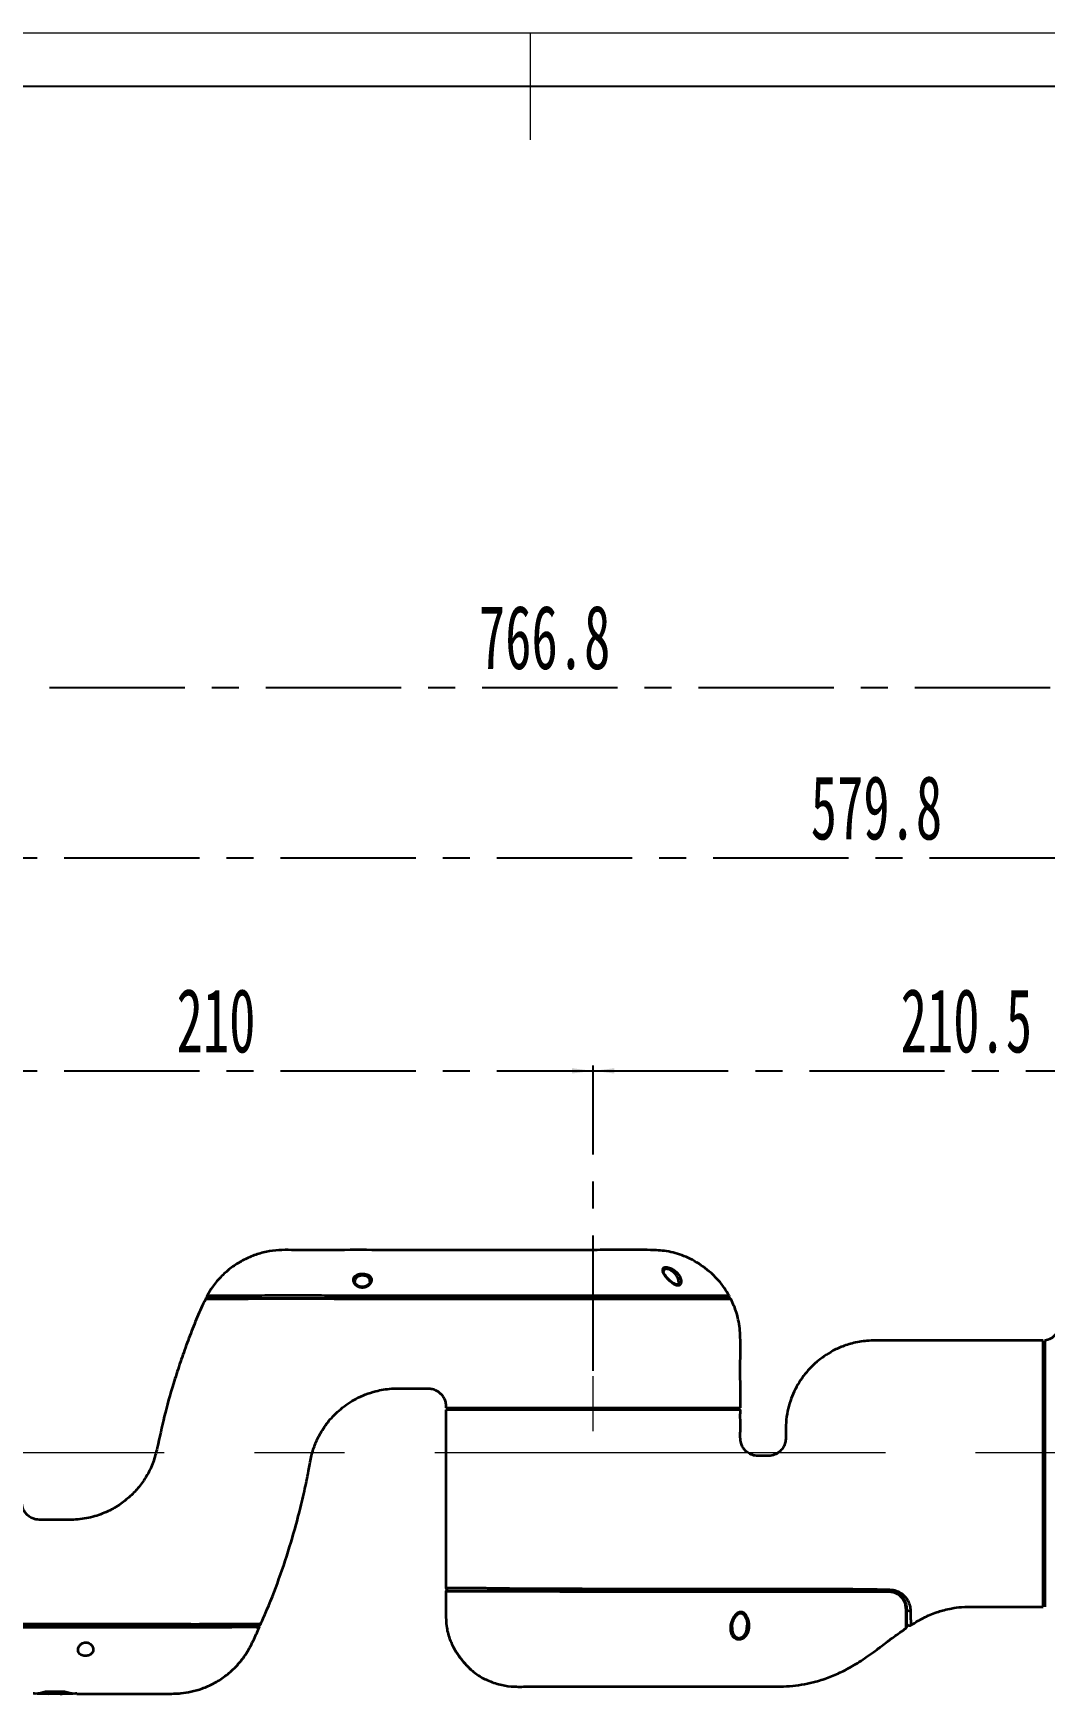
# Model space of a CAD drawing. Header units: millimetres. Extents: x 0 to 420, y -1 to 297.
# Drawn here: x 163.3 to 258.3, y 141.1 to 297 of the extents above; entities that cross this region are included whole.
import ezdxf

# ---------------------------------------------------------------- set-up
doc = ezdxf.new("R2010")
doc.units = ezdxf.units.MM
doc.linetypes.add('CENTERX2', pattern=[20.32, 12.7, -2.54, 2.54, -2.54])
doc.layers.add('中心线层', color=7, linetype='CENTERX2')
doc.styles.add('SLDTEXTSTYLE4', font='TXT', dxfattribs={"width": 0.363})
doc.styles.add('SLDTEXTSTYLE5', font='TXT', dxfattribs={"width": 0.605})
doc.dimstyles.new('SLDDIMSTYLE0', dxfattribs={"dimtxt": 6, "dimasz": 2, "dimexe": 0, "dimexo": 0.0625, "dimgap": 1.5, "dimtad": 2, "dimlfac": 3, "dimrnd": 1e-09, "dimzin": 12, "dimdsep": 46, "dimtxsty": 'SLDTEXTSTYLE4', "dimsah": 1, "dimcen": 0.09, "dimadec": 0, "dimazin": 3, "dimtfac": 1, "dimtofl": 0, "dimtmove": 0, "dimatfit": 3, "dimfxl": 0, "dimfrac": 2, "dimtolj": 1, "dimtzin": 12, "dimarcsym": 0})

# ---------------------------------------------------------------- blocks, each defined once
blk = doc.blocks.new('_D_1')
at = {"layer": '中心线层'}
for p, q in [((145.91, 166.57), (145.91, 200.06)), ((215.91, 171.4), (215.91, 200.06)), ((145.91, 199.56), (215.91, 199.56))]:
    blk.add_line(p, q, dxfattribs=at)
for points in [[(145.91, 199.56), (147.91, 199.31), (147.91, 199.81)], [(215.91, 199.56), (213.91, 199.81), (213.91, 199.31)]]:
    blk.add_solid(points, dxfattribs=at)
at = {"layer": '中心线层', "insert": (176.78, 207.29), "char_height": 6, "attachment_point": 1, "style": 'SLDTEXTSTYLE5'}
blk.add_mtext('210', dxfattribs=at)
blk = doc.blocks.new('_D_2')
at = {"layer": '中心线层'}
for p, q in [((215.91, 171.4), (215.91, 200.06)), ((286.07, 171.25), (286.07, 200.06)), ((215.91, 199.56), (286.07, 199.56))]:
    blk.add_line(p, q, dxfattribs=at)
for points in [[(215.91, 199.56), (217.91, 199.31), (217.91, 199.81)], [(286.07, 199.56), (284.07, 199.81), (284.07, 199.31)]]:
    blk.add_solid(points, dxfattribs=at)
at = {"layer": '中心线层', "insert": (244.8, 207.29), "char_height": 6, "attachment_point": 1, "style": 'SLDTEXTSTYLE5'}
blk.add_mtext('210.5', dxfattribs=at)
blk = doc.blocks.new('_D_4')
at = {"layer": '中心线层'}
for p, q in [((83.57, 184.56), (83.57, 236.06)), ((83.57, 235.56), (339.17, 235.56)), ((339.17, 172.4), (339.17, 236.06))]:
    blk.add_line(p, q, dxfattribs=at)
for points in [[(83.57, 235.56), (85.57, 235.31), (85.57, 235.81)], [(339.17, 235.56), (337.17, 235.81), (337.17, 235.31)]]:
    blk.add_solid(points, dxfattribs=at)
at = {"layer": '中心线层', "insert": (205.18, 243.29), "char_height": 6, "attachment_point": 1, "style": 'SLDTEXTSTYLE5'}
blk.add_mtext('766.8', dxfattribs=at)
blk = doc.blocks.new('_D_5')
at = {"layer": '中心线层'}
for p, q in [((145.91, 166.57), (145.91, 220.06)), ((339.17, 172.4), (339.17, 220.06)), ((145.91, 219.56), (339.17, 219.56))]:
    blk.add_line(p, q, dxfattribs=at)
for points in [[(145.91, 219.56), (147.91, 219.31), (147.91, 219.81)], [(339.17, 219.56), (337.17, 219.81), (337.17, 219.31)]]:
    blk.add_solid(points, dxfattribs=at)
at = {"layer": '中心线层', "insert": (236.35, 227.29), "char_height": 6, "attachment_point": 1, "style": 'SLDTEXTSTYLE5'}
blk.add_mtext('579.8', dxfattribs=at)

msp = doc.modelspace()

# ---------------------------------------------------------------- linework, layer by layer
at = {"color": 1, "linetype": 'Continuous', "lineweight": 18}
msp.add_line((420, 297), (0, 297), dxfattribs=at)
at = {"color": 190, "linetype": 'Continuous', "lineweight": 18}
for p, q in [((210, 297), (210, 292)), ((210, 292), (210, 287))]:
    msp.add_line(p, q, dxfattribs=at)
at = {"color": 190, "linetype": 'Continuous', "lineweight": 25}
msp.add_line((415, 292), (25, 292), dxfattribs=at)
at = {"color": 7, "linetype": 'Continuous', "lineweight": 35}
for p, q in [((179.636, 178.4515), (179.6475, 178.4515)), ((258.3384, 174.2375), (258.3384, 149.2375)), ((258.3384, 171.0708), (258.1717, 171.0708)), ((203.405, 167.9042), (203.405, 167.7375)), ((228.405, 167.7375), (228.405, 167.9042)), ((258.1717, 152.4042), (258.3384, 152.4042)), ((184.5306, 147.303), (184.5329, 147.303)), ((228.9785, 147.3035), (228.9758, 147.2489)), ((163.6683, 141.1042), (164.7321, 141.1042)), ((164.2186, 141.1042), (164.2906, 141.0932)), ((164.2906, 141.1042), (164.2906, 141.0932)), ((164.2906, 141.0932), (164.7111, 141.0932)), ((166.252, 141.2444), (164.4687, 141.2447)), ((164.7111, 141.0708), (165.3662, 141.1267)), ((164.7111, 141.1042), (164.7111, 141.0708)), ((165.7732, 141.0708), (164.7111, 141.0708)), ((165.3662, 141.1601), (164.7321, 141.106)), ((165.9996, 141.1106), (165.3662, 141.1601)), ((165.3662, 141.1601), (165.3662, 141.1267)), ((165.3662, 141.1267), (166.019, 141.0755)), ((165.8315, 141.0708), (166.019, 141.0708)), ((165.9996, 141.1042), (167.0618, 141.1042))]:
    msp.add_line(p, q, dxfattribs=at)
at = {"color": 7, "linetype": 'Continuous', "lineweight": 35, "flags": 128}
for points in [[(243.7638, 150.864), (243.7558, 150.8363), (243.7465, 150.8114), (243.736, 150.7896), (243.7244, 150.7713), (243.712, 150.7567), (243.6989, 150.7461), (243.6854, 150.7397), (243.6717, 150.7375)], [(243.6717, 150.7375), (243.6791, 150.7352), (243.686, 150.7283), (243.6919, 150.7173), (243.6964, 150.7031), (243.6991, 150.6866), (243.6999, 150.669), (243.6987, 150.6515), (243.6956, 150.6354)]]:
    msp.add_lwpolyline(points, dxfattribs=at)
at = {"color": 7, "linetype": 'Continuous', "lineweight": 35}
for centre, radius, start, end in [((179.6077, 178.0375), 0.1667, 120.416581, 152.103263), ((179.6077, 178.0375), 0.1667, 94.711543, 120.416579), ((179.7822, 178.3708), 0.1667, 149.11702, 267.833919), ((228.5423, 178.3708), 0.1667, 269.922414, 36.442169), ((228.7183, 178.0375), 0.1667, 35.309681, 90.884018), ((202.3377, 151.0042), 0.2667, 182.029945, 270.001403), ((202.139, 150.6708), 0.0667, 84.446984, 174.545549), ((245.2849, 149.0745), 0.0536, 286.321635, 356.104713), ((245.602, 149.1081), 0.2663, 188.039545, 296.107767), ((184.405, 147.3708), 0.1667, 333.532337, 86.552282), ((184.5536, 147.7042), 0.1667, 276.00073, 336.132117), ((245.605, 147.7371), 0.2667, 179.99995, 305.64418)]:
    msp.add_arc(centre, radius, start, end, dxfattribs=at)
for points, knots in [([(228.664, 178.4612), (228.5304, 178.6972), (228.2174, 179.2503), (227.5917, 180.0112), (226.8487, 180.7371), (226.0622, 181.3336), (225.257, 181.8116), (224.1901, 182.2944), (222.8727, 182.6694), (221.3846, 182.7516), (220.1135, 182.7373), (218.9887, 182.741), (217.9242, 182.7396), (216.8358, 182.7389), (215.0075, 182.7372), (212.3618, 182.7376), (209.2049, 182.7375), (206.142, 182.7375), (203.1378, 182.7374), (199.7731, 182.7378), (196.035, 182.7361), (191.9227, 182.7433), (188.6662, 182.72), (186.3828, 182.7508), (185.2062, 182.5933), (184.0576, 182.2654), (182.956, 181.769), (181.92, 181.1086), (180.9784, 180.284), (180.1956, 179.3943), (179.8179, 178.7314), (179.6514, 178.4393)], [0, 0, 0, 0, 0.01557459, 0.03649199, 0.05635112, 0.07520688, 0.09310137, 0.11006908, 0.1424631, 0.17111191, 0.1954181, 0.21559257, 0.23577092, 0.25662999, 0.27816814, 0.34089149, 0.40874817, 0.45967472, 0.51699798, 0.58148207, 0.6531269, 0.73193155, 0.81789515, 0.84045857, 0.86308845, 0.88586192, 0.90890608, 0.93232555, 0.95621512, 0.98070651, 1, 1, 1, 1]), ([(223.1174, 179.8314), (223.1072, 179.8404), (222.9628, 179.968), (222.7133, 180.232), (222.4806, 180.5695), (222.395, 180.8235), (222.4273, 180.9834), (222.5451, 181.0767), (222.7294, 181.1084), (222.9577, 181.0815), (223.2227, 180.9981), (223.5261, 180.8388), (223.8454, 180.5783), (224.0992, 180.2394), (224.219, 179.898), (224.2067, 179.64), (224.1168, 179.4911), (223.9853, 179.4223), (223.8234, 179.4206), (223.6237, 179.4819), (223.3779, 179.6169), (223.2118, 179.7536), (223.1174, 179.8314)], [0, 0, 0, 0, 0.00620389, 0.08784185, 0.17018921, 0.23089124, 0.2799835, 0.32133472, 0.36278623, 0.400234, 0.43770922, 0.48869363, 0.55087935, 0.63005594, 0.7100949, 0.76930307, 0.81034096, 0.84241252, 0.87461113, 0.90365383, 0.94522421, 1, 1, 1, 1]), ([(194.2405, 179.2284), (194.1943, 179.23), (194.073, 179.2341), (193.8803, 179.2852), (193.6576, 179.3981), (193.468, 179.5733), (193.3481, 179.801), (193.3443, 180.0412), (193.4793, 180.2463), (193.7134, 180.3888), (193.9914, 180.4672), (194.2932, 180.4857), (194.5701, 180.4509), (194.8033, 180.373), (194.9877, 180.2535), (195.1081, 180.0895), (195.1389, 179.8795), (195.0504, 179.6373), (194.8488, 179.423), (194.5931, 179.286), (194.3901, 179.2345), (194.2751, 179.2298), (194.2405, 179.2284)], [0, 0, 0, 0, 0.02227124, 0.05847039, 0.09816524, 0.15795071, 0.21879616, 0.28943896, 0.35993969, 0.41118419, 0.46241982, 0.51035662, 0.55417228, 0.59802972, 0.64447419, 0.69704335, 0.75746701, 0.82582845, 0.89778148, 0.94449117, 0.98327006, 1, 1, 1, 1]), ([(194.0354, 179.295), (194.0347, 179.2951), (193.9685, 179.3038), (193.8454, 179.3626), (193.6807, 179.4673), (193.5655, 179.6101), (193.5163, 179.7195), (193.5265, 179.7699), (193.5287, 179.7807)], [0, 0, 0, 0, 0.00189382, 0.1740782, 0.38659907, 0.64062308, 0.92241276, 1, 1, 1, 1]), ([(194.9467, 179.7868), (194.9454, 179.7509), (194.9426, 179.6738), (194.8443, 179.5258), (194.6844, 179.393), (194.5017, 179.306), (194.3744, 179.2845), (194.3258, 179.2763)], [0, 0, 0, 0, 0.21767249, 0.46843743, 0.69288724, 0.88283994, 1, 1, 1, 1]), ([(222.7319, 180.3003), (222.709, 180.3285), (222.6289, 180.4274), (222.5555, 180.5657), (222.5199, 180.6853), (222.523, 180.7024), (222.5235, 180.7048)], [0, 0, 0, 0, 0.16537108, 0.57950705, 0.94058009, 1, 1, 1, 1]), ([(223.1525, 179.849), (223.1363, 179.8622), (223.029, 179.9487), (222.8781, 180.1074), (222.7757, 180.2425), (222.7319, 180.3003)], [0, 0, 0, 0, 0.09284938, 0.61212102, 1, 1, 1, 1]), ([(223.6281, 179.5311), (223.5929, 179.547), (223.493, 179.5921), (223.3265, 179.7), (223.2112, 179.7988), (223.1525, 179.849)], [0, 0, 0, 0, 0.21079512, 0.59852713, 1, 1, 1, 1]), ([(223.9538, 179.6874), (223.9542, 179.6853), (223.9666, 179.6215), (223.9253, 179.5381), (223.8962, 179.4967), (223.7957, 179.4839), (223.7038, 179.5021), (223.6451, 179.5246), (223.6281, 179.5311)], [0, 0, 0, 0, 0.01106637, 0.32975437, 0.64667666, 0.78804184, 0.93866179, 1, 1, 1, 1]), ([(262.2821, 179.8938), (262.1278, 179.8334), (261.7858, 179.6995), (261.3402, 179.3123), (260.9451, 178.7919), (260.6317, 178.1519), (260.3798, 177.4149), (260.1378, 176.577), (259.906, 175.8234), (259.6281, 175.203), (259.338, 174.7627), (258.9125, 174.3811), (258.5378, 174.2874), (258.3384, 174.2375)], [0, 0, 0, 0, 0.06817841, 0.15118683, 0.2399083, 0.33751738, 0.44454576, 0.56197731, 0.69861075, 0.77043278, 0.84246645, 0.91615895, 1, 1, 1, 1]), ([(179.4968, 178.0915), (179.3567, 177.8235), (178.9266, 177.0015), (178.3672, 175.5473), (177.6799, 173.7936), (177.054, 172.0052), (176.3458, 169.7851), (175.6025, 167.1733), (175.091, 164.6821), (174.6253, 162.8169), (174.0546, 161.6249), (173.3625, 160.5911), (172.5332, 159.677), (171.5359, 158.8582), (170.3203, 158.1505), (168.883, 157.622), (167.3256, 157.3753), (165.83, 157.4071), (164.6926, 157.413), (163.9599, 157.3925), (163.5437, 157.4294), (163.196, 157.546), (162.8349, 157.7669), (162.5048, 158.1215), (162.2541, 158.6285), (162.2439, 159.0246), (162.2383, 159.2375)], [0, 0, 0, 0, 0.028497969, 0.08742273, 0.146634846, 0.206151599, 0.265991384, 0.366363817, 0.461869629, 0.505939721, 0.547068837, 0.585711993, 0.622900961, 0.66301572, 0.70690148, 0.754898554, 0.806583924, 0.854474522, 0.895731756, 0.913848215, 0.92355749, 0.934956998, 0.948083411, 0.963058956, 0.980138108, 1, 1, 1, 1]), ([(179.6076, 178.2042), (179.6102, 178.2042), (179.6154, 178.2042), (179.7846, 178.2042), (180.1627, 178.2042), (180.7511, 178.2042), (181.4657, 178.2042), (182.2815, 178.2042), (183.1746, 178.2042), (183.9315, 178.2042), (184.7105, 178.2042), (185.4949, 178.2042), (186.6777, 178.2042), (188.0338, 178.2042), (189.935, 178.2042), (192.2903, 178.2042), (195.8347, 178.2042), (200.1144, 178.2042), (205.2191, 178.2042), (209.5267, 178.2042), (213.0315, 178.2042), (215.6648, 178.2042), (218.1266, 178.2042), (220.3889, 178.2042), (222.3562, 178.2042), (224.1235, 178.2042), (225.6153, 178.2042), (226.8572, 178.2042), (227.8039, 178.2042), (228.427, 178.2042), (228.7261, 178.2042), (228.6867, 178.2042), (228.6751, 178.2042)], [0, 0, 0, 0, 0.01879447, 0.03772498, 0.06350135, 0.08931082, 0.11609427, 0.14287144, 0.16586462, 0.18917492, 0.19562849, 0.21457544, 0.2340953, 0.25649833, 0.279506, 0.3230014, 0.36661487, 0.44484194, 0.52305193, 0.60488615, 0.64585747, 0.68674866, 0.72757054, 0.76209497, 0.79729519, 0.82917957, 0.8618316, 0.89274268, 0.92448659, 0.95521372, 0.9868189, 1, 1, 1, 1]), ([(194.3258, 179.2763), (194.2884, 179.2734), (194.1897, 179.2658), (194.0945, 179.2838), (194.0354, 179.295)], [0, 0, 0, 0, 0.37949431, 1, 1, 1, 1]), ([(229.7383, 167.9042), (229.7397, 168.7239), (229.7423, 170.2798), (229.725, 172.488), (229.7797, 174.4322), (229.6136, 176.0999), (229.2551, 177.3019), (228.9497, 177.9199), (228.8486, 178.1244)], [0, 0, 0, 0, 0.237423513, 0.450644061, 0.639638728, 0.800431446, 0.933992403, 1, 1, 1, 1]), ([(258.1717, 174.2375), (257.0568, 174.2375), (254.8333, 174.2375), (251.6109, 174.2376), (248.6147, 174.2373), (245.947, 174.2379), (243.7148, 174.2182), (241.8928, 174.2734), (240.448, 174.0613), (239.2499, 173.6768), (238.2542, 173.1944), (237.4328, 172.6609), (236.7729, 172.1215), (236.1911, 171.547), (235.6427, 170.8919), (235.1237, 170.1121), (234.6831, 169.2474), (234.3409, 168.3216), (234.104, 167.3266), (233.9919, 166.2812), (234.0053, 165.4188), (234.0046, 164.7702), (233.8681, 164.3563), (233.6367, 163.9935), (233.2942, 163.6791), (232.8212, 163.4406), (232.2514, 163.3928), (231.6789, 163.4112), (231.1267, 163.3943), (230.643, 163.5634), (230.2677, 163.8272), (230.0021, 164.1445), (229.8072, 164.5263), (229.7099, 165.0682), (229.7504, 165.8253), (229.7351, 166.7441), (229.7372, 167.4087), (229.7383, 167.7375)], [0, 0, 0, 0, 0.086719522, 0.172945945, 0.2506401, 0.319778226, 0.380411569, 0.424342972, 0.461302656, 0.493337632, 0.521863026, 0.547104077, 0.569348371, 0.588044262, 0.610624027, 0.635679379, 0.660736443, 0.685941443, 0.712271741, 0.740112784, 0.767401224, 0.779495602, 0.790215626, 0.800787115, 0.812650607, 0.825997515, 0.841151821, 0.85644868, 0.870773063, 0.883698998, 0.895492491, 0.906070045, 0.915575464, 0.928521416, 0.948306637, 0.974425853, 1, 1, 1, 1]), ([(258.1717, 149.2375), (258.1717, 149.2709), (258.1717, 149.3386), (258.1717, 149.8835), (258.1717, 150.7458), (258.1717, 151.9174), (258.1717, 153.3776), (258.1717, 155.0615), (258.1717, 156.9513), (258.1717, 158.9596), (258.1717, 161.0653), (258.1717, 163.1708), (258.1717, 165.2545), (258.1717, 167.2195), (258.1717, 169.046), (258.1717, 170.6497), (258.1717, 172.0138), (258.1717, 173.0787), (258.1717, 173.8166), (258.1717, 174.2056), (258.1717, 174.1996), (258.1717, 174.1973)], [0, 0, 0, 0, 0.0529199, 0.10737427, 0.1602944, 0.21474909, 0.26765947, 0.32210271, 0.37504238, 0.42951841, 0.48244667, 0.53691013, 0.58983341, 0.64429223, 0.69718717, 0.75161329, 0.80454207, 0.85900617, 0.91196028, 0.96645461, 1, 1, 1, 1]), ([(184.6876, 147.6443), (184.8852, 148.0807), (185.5701, 149.5929), (186.5799, 152.2885), (187.5649, 155.3196), (188.2839, 157.9409), (188.7746, 160.0286), (189.1541, 161.7851), (189.3837, 163.2562), (189.7499, 164.4531), (190.3, 165.6052), (191.0972, 166.7597), (192.2124, 167.8834), (193.4023, 168.6807), (194.5305, 169.1965), (195.3939, 169.4734), (196.2261, 169.6449), (196.9336, 169.727), (197.6578, 169.7416), (198.3289, 169.7365), (199.0029, 169.7379), (199.5292, 169.7365), (199.9654, 169.7347), (200.3205, 169.7389), (200.7094, 169.732), (201.1469, 169.5887), (201.5126, 169.3433), (201.7819, 169.0319), (201.9558, 168.7181), (202.0726, 168.3329), (202.072, 168.0527), (202.0717, 167.9042)], [0, 0, 0, 0, 0.04327495, 0.14994557, 0.25979056, 0.33112041, 0.39541268, 0.45351569, 0.49343457, 0.52977041, 0.56613596, 0.60836648, 0.65590502, 0.70833581, 0.73672467, 0.76778082, 0.79000395, 0.81340841, 0.83200399, 0.8554008, 0.87403753, 0.89288393, 0.90295381, 0.91342859, 0.92501793, 0.9378609, 0.95443559, 0.96412101, 0.97480799, 0.986649, 1, 1, 1, 1]), ([(202.0717, 167.7375), (202.0717, 167.2468), (202.0717, 166.0881), (202.0717, 164.2815), (202.0717, 162.334), (202.072, 159.6816), (202.0696, 156.3476), (202.0755, 153.2078), (202.0727, 151.4409), (202.072, 151.0035)], [0, 0, 0, 0, 0.08797126, 0.20773391, 0.32386436, 0.43711422, 0.68324398, 0.92157722, 1, 1, 1, 1]), ([(202.0717, 167.9042), (202.0945, 167.9042), (202.1402, 167.9042), (202.5077, 167.9042), (203.0874, 167.9042), (203.8909, 167.9042), (204.8989, 167.9042), (206.0954, 167.9042), (207.4597, 167.9042), (208.9686, 167.9042), (210.5961, 167.9042), (212.3145, 167.9042), (214.0943, 167.9042), (215.3014, 167.9042), (215.905, 167.9042)], [0, 0, 0, 0, 0.08334045, 0.16666636, 0.25, 0.33334045, 0.41666636, 0.5, 0.58334045, 0.66666636, 0.75, 0.83334045, 0.91666636, 1, 1, 1, 1]), ([(229.6923, 167.7375), (229.7037, 167.7375), (229.7447, 167.7375), (229.4047, 167.7375), (228.682, 167.7375), (227.5815, 167.7375), (226.1442, 167.7375), (224.4307, 167.7375), (222.4586, 167.7375), (220.319, 167.7375), (218.0328, 167.7375), (215.7065, 167.7375), (213.3653, 167.7375), (211.1175, 167.7375), (208.9856, 167.7375), (207.0683, 167.7375), (205.3849, 167.7375), (204.0163, 167.7375), (202.9661, 167.7375), (202.4036, 167.7375), (202.1292, 167.7375), (202.0909, 167.7375), (202.0717, 167.7375)], [0, 0, 0, 0, 0.02106747, 0.07554922, 0.12850068, 0.1829908, 0.23588741, 0.29031506, 0.34320176, 0.39761621, 0.45057664, 0.50507554, 0.55799439, 0.6124471, 0.66537514, 0.71983801, 0.77277852, 0.8272555, 0.88016686, 0.9346883, 0.96720344, 1, 1, 1, 1]), ([(215.905, 167.9042), (216.5086, 167.9042), (217.7158, 167.9042), (219.4956, 167.9042), (221.214, 167.9042), (222.8415, 167.9042), (224.3503, 167.9042), (225.7146, 167.9042), (226.9112, 167.9042), (227.9191, 167.9042), (228.7227, 167.9042), (229.3024, 167.9042), (229.6698, 167.9042), (229.7155, 167.9042), (229.7383, 167.9042)], [0, 0, 0, 0, 0.08334079, 0.1666667, 0.25, 0.33334079, 0.4166667, 0.5, 0.58334079, 0.6666667, 0.75, 0.83334079, 0.9166667, 1, 1, 1, 1]), ([(202.0728, 150.6706), (202.0728, 150.6098), (202.0727, 149.9811), (202.0596, 148.8568), (202.0994, 147.3719), (202.3533, 146.3373), (202.5964, 145.8391), (202.6558, 145.7172)], [0, 0, 0, 0, 0.03620441, 0.3744556, 0.67000302, 0.91928952, 1, 1, 1, 1]), ([(243.6956, 150.6354), (241.8369, 150.6414), (239.5104, 150.649), (236.7759, 150.6499), (235.1296, 150.649), (233.1564, 150.6494), (230.9462, 150.6496), (228.721, 150.6496), (225.7515, 150.6498), (222.7125, 150.6494), (219.6075, 150.6495), (217.1731, 150.6503), (214.9761, 150.6526), (213.0326, 150.6541), (211.3529, 150.6559), (209.6574, 150.6535), (207.9943, 150.6724), (206.4291, 150.6651), (205.0996, 150.657), (203.9784, 150.6745), (203.0694, 150.6698), (202.4128, 150.6709), (202.0769, 150.6706), (202.1113, 150.6706), (202.1212, 150.6706)], [0, 0, 0, 0, 0.12376519, 0.1549115, 0.18597208, 0.23071854, 0.2755751, 0.32012679, 0.36470447, 0.45344502, 0.50207782, 0.55070371, 0.5992407, 0.63349807, 0.66781194, 0.7020103, 0.74015031, 0.77825019, 0.81638262, 0.85457693, 0.89506166, 0.93554604, 0.98141727, 1, 1, 1, 1]), ([(202.1849, 150.7375), (202.175, 150.7375), (202.1393, 150.7375), (202.4738, 150.7375), (203.1275, 150.7375), (204.0262, 150.7375), (205.1516, 150.7375), (206.4601, 150.7375), (208.0177, 150.7375), (209.543, 150.7375), (210.9495, 150.7375), (212.6065, 150.7375), (214.4866, 150.7375), (216.5674, 150.7375), (218.9992, 150.7375), (222.3063, 150.7375), (225.747, 150.7375), (228.714, 150.7375), (230.9326, 150.7375), (233.1366, 150.7375), (235.105, 150.7375), (236.7526, 150.7375), (239.4775, 150.7375), (241.809, 150.7375), (243.6717, 150.7375)], [0, 0, 0, 0, 0.01784036, 0.06428865, 0.10423508, 0.14507993, 0.18270265, 0.22117635, 0.25864372, 0.29720164, 0.32256905, 0.34794437, 0.39984772, 0.43629075, 0.47277813, 0.54587029, 0.63483487, 0.67937591, 0.7240547, 0.76876343, 0.81366954, 0.84460307, 0.87584821, 1, 1, 1, 1]), ([(243.6717, 150.7375), (243.8139, 150.7262), (244.1763, 150.6973), (244.704, 150.4284), (245.1712, 149.9128), (245.3287, 149.4182), (245.337, 149.119), (245.3384, 149.0708)], [0, 0, 0, 0, 0.13280293, 0.33846331, 0.59929179, 0.93552274, 1, 1, 1, 1]), ([(245.3, 149.0231), (245.2882, 149.1679), (245.2647, 149.4574), (245.0597, 149.9181), (244.6881, 150.3323), (244.1816, 150.5944), (243.8321, 150.6239), (243.6956, 150.6354)], [0, 0, 0, 0, 0.20205575, 0.40386551, 0.6649569, 0.86917706, 1, 1, 1, 1]), ([(243.7638, 150.864), (243.9897, 150.8354), (244.443, 150.778), (245.0592, 150.3927), (245.464, 149.8842), (245.6794, 149.3358), (245.7059, 149.0247), (245.7192, 148.869)], [0, 0, 0, 0, 0.17254439, 0.34609562, 0.61681125, 0.80827155, 1, 1, 1, 1]), ([(229.5641, 148.6859), (229.5941, 148.6977), (229.6764, 148.7301), (229.8184, 148.742), (229.9866, 148.6999), (230.1744, 148.5786), (230.3992, 148.2896), (230.5814, 147.7675), (230.5898, 147.1745), (230.4163, 146.6921), (230.1963, 146.4159), (229.9709, 146.2644), (229.7543, 146.1924), (229.5426, 146.1804), (229.3277, 146.2291), (229.1118, 146.3542), (228.9054, 146.6029), (228.7699, 147.0408), (228.8177, 147.6437), (229.0327, 148.1738), (229.2968, 148.5026), (229.4444, 148.6276), (229.5428, 148.6755), (229.5641, 148.6859)], [0, 0, 0, 0, 0.01245594, 0.03416793, 0.05315696, 0.07998331, 0.12496166, 0.20970087, 0.32666326, 0.39757544, 0.44714082, 0.48203356, 0.50849213, 0.53518986, 0.56185935, 0.59486503, 0.64118401, 0.71193768, 0.81664034, 0.92416233, 0.9574283, 0.99081822, 1, 1, 1, 1]), ([(228.9641, 147.2525), (228.9607, 147.2882), (228.9456, 147.4429), (229.0085, 147.7444), (229.139, 148.1005), (229.3243, 148.3838), (229.4737, 148.5315), (229.5582, 148.5821), (229.5693, 148.5887)], [0, 0, 0, 0, 0.07982845, 0.3457333, 0.6282395, 0.82941779, 0.97749693, 1, 1, 1, 1]), ([(229.5693, 148.5887), (229.5987, 148.6037), (229.6565, 148.633), (229.7574, 148.6514), (229.8581, 148.6381), (229.9633, 148.5888), (230.089, 148.4815), (230.2212, 148.2884), (230.3319, 148.0051), (230.3942, 147.7286), (230.38, 147.5543), (230.3755, 147.4988)], [0, 0, 0, 0, 0.05308724, 0.10437353, 0.15780808, 0.21610166, 0.30634213, 0.4572795, 0.64968599, 0.88844997, 1, 1, 1, 1]), ([(245.3088, 147.2376), (245.3089, 147.2336), (245.309, 147.1959), (245.3084, 147.3389), (245.3072, 147.576), (245.306, 147.8182), (245.3049, 148.0371), (245.3029, 148.4364), (245.3009, 148.8267), (245.3, 149.0231)], [0, 0, 0, 0, 0.02924401, 0.26977271, 0.51730075, 0.54149188, 0.63830484, 0.81804301, 1, 1, 1, 1]), ([(245.3384, 149.0708), (245.3384, 148.8156), (245.3384, 148.3052), (245.3384, 147.7362), (245.3384, 147.3965), (245.3384, 147.251), (245.3384, 147.2889), (245.3384, 147.2929)], [0, 0, 0, 0, 0.24144292, 0.48264985, 0.72661844, 0.97065698, 1, 1, 1, 1]), ([(245.7597, 147.5187), (246.1907, 147.7766), (247.0155, 148.2702), (248.0804, 148.6992), (248.9289, 148.9507), (249.6518, 149.11), (250.5971, 149.231), (251.9357, 149.2394), (253.6962, 149.2416), (255.8538, 149.2391), (257.3814, 149.2381), (258.1717, 149.2376)], [0, 0, 0, 0, 0.11800422, 0.22586165, 0.26882472, 0.32611104, 0.39980893, 0.49252085, 0.64065034, 0.81409696, 1, 1, 1, 1]), ([(184.5536, 147.5375), (184.5467, 147.5375), (184.533, 147.5375), (184.3526, 147.5375), (184.0118, 147.5375), (183.3741, 147.5375), (182.5503, 147.5375), (181.5573, 147.5375), (180.7288, 147.5375), (179.8219, 147.5375), (178.8801, 147.5375), (177.792, 147.5375), (176.228, 147.5375), (174.1823, 147.5375), (171.6995, 147.5375), (169.1905, 147.5375), (166.6774, 147.5375), (160.7679, 147.5375), (155.6987, 147.5375), (151.4653, 147.5375)], [0, 0, 0, 0, 0.03299228, 0.0659452, 0.09996446, 0.13400551, 0.21505783, 0.256259, 0.29737845, 0.32662677, 0.35649496, 0.38565061, 0.41568899, 0.47313586, 0.5308141, 0.58903942, 0.64750834, 0.70562173, 1, 1, 1, 1]), ([(167.4211, 141.0709), (167.9723, 141.0709), (169.22, 141.0709), (170.8243, 141.0713), (172.2574, 141.0717), (173.3951, 141.072), (174.5969, 141.0723), (175.8675, 141.0726), (177.065, 141.0702), (178.1863, 141.2545), (179.2208, 141.5523), (180.2944, 142.0293), (181.365, 142.7055), (182.3812, 143.5986), (183.2984, 144.7125), (183.9728, 145.9943), (184.365, 146.8755), (184.5512, 147.2936)], [0, 0, 0, 0, 0.08297703, 0.187841698, 0.241523604, 0.298726815, 0.359139165, 0.422425665, 0.490134968, 0.53896536, 0.592955729, 0.651814306, 0.715218486, 0.782834281, 0.854731026, 0.931065227, 1, 1, 1, 1]), ([(204.4537, 143.3184), (204.6061, 143.1893), (205.035, 142.8259), (205.8942, 142.3421), (207.0022, 141.9302), (208.256, 141.711), (209.5933, 141.745), (211.0723, 141.735), (212.7726, 141.7392), (214.7831, 141.7405), (216.7822, 141.7373), (218.689, 141.7375), (220.4221, 141.7375), (222.2454, 141.7375), (223.9823, 141.7375), (225.4743, 141.7375), (226.6482, 141.7375), (227.5953, 141.7375), (228.6676, 141.7376), (229.8558, 141.7372), (231.1654, 141.7385), (232.3549, 141.7341), (233.5075, 141.7328), (234.6475, 141.8033), (235.7581, 141.9606), (236.9315, 142.2237), (238.1532, 142.6218), (239.4608, 143.2013), (240.5388, 143.8163), (241.4412, 144.4064), (242.2007, 144.9417), (243.1016, 145.6107), (244.1401, 146.4102), (244.9219, 146.9501), (245.3185, 147.224)], [0, 0, 0, 0, 0.01401097, 0.03943707, 0.06872778, 0.09671918, 0.12820773, 0.16245677, 0.20065257, 0.24761039, 0.30367313, 0.34105249, 0.38153779, 0.42539679, 0.46911493, 0.50352786, 0.53018644, 0.55155961, 0.57005047, 0.60549531, 0.63501305, 0.66203173, 0.68904159, 0.7159515, 0.74217403, 0.76774111, 0.80031942, 0.83225149, 0.8680311, 0.88734514, 0.9079701, 0.93328277, 0.96615782, 1, 1, 1, 1]), ([(168.2383, 144.62), (168.3077, 144.6256), (168.4461, 144.6368), (168.6316, 144.7069), (168.8022, 144.8218), (168.9248, 144.9916), (168.9721, 145.2186), (168.9186, 145.4632), (168.7731, 145.6778), (168.5893, 145.8176), (168.4023, 145.89), (168.2165, 145.9046), (168.0293, 145.8661), (167.8385, 145.7695), (167.6505, 145.5899), (167.5244, 145.3427), (167.5099, 145.084), (167.6051, 144.8737), (167.7675, 144.7312), (167.9652, 144.6461), (168.1305, 144.6198), (168.2222, 144.62), (168.2383, 144.62)], [0, 0, 0, 0, 0.03930774, 0.07849803, 0.12046205, 0.18153758, 0.24354788, 0.31899554, 0.38683379, 0.43334725, 0.46938916, 0.50567263, 0.53697302, 0.57752404, 0.63416788, 0.71046399, 0.78780449, 0.85333209, 0.9050662, 0.9478399, 0.99082045, 1, 1, 1, 1]), ([(202.6381, 145.7086), (202.6381, 145.7086), (202.6383, 145.7084), (202.6384, 145.7081), (202.6387, 145.7074), (202.6399, 145.7049), (202.6544, 145.6752), (202.7028, 145.5787), (202.7874, 145.418), (202.8987, 145.2208), (202.9882, 145.0765), (203.0262, 145.0153)], [0, 0, 0, 0, 0.00007836, 0.00164241, 0.00538171, 0.02110437, 0.16186249, 0.3077426, 0.51581158, 0.79462031, 1, 1, 1, 1]), ([(202.6389, 145.707), (202.6389, 145.707), (202.639, 145.7068), (202.6435, 145.6976), (202.6627, 145.6584), (202.715, 145.5556), (202.777, 145.436), (202.83, 145.3454), (202.8453, 145.3191)], [0, 0, 0, 0, 0.01249624, 0.09416724, 0.27205468, 0.51171675, 0.85854783, 1, 1, 1, 1]), ([(203.0262, 145.0153), (203.072, 144.944), (203.1865, 144.7657), (203.3197, 144.587), (203.3996, 144.4797)], [0, 0, 0, 0, 0.39977172, 1, 1, 1, 1]), ([(203.1816, 144.7805), (203.2678, 144.655), (203.3655, 144.5128), (203.476, 144.3767), (203.489, 144.3607)], [0, 0, 0, 0, 0.88251406, 1, 1, 1, 1]), ([(203.4031, 144.4824), (203.4342, 144.4372), (203.5229, 144.3084), (203.6265, 144.1857), (203.6938, 144.1061)], [0, 0, 0, 0, 0.35130251, 1, 1, 1, 1]), ([(203.6803, 144.1242), (203.7011, 144.0984), (203.8025, 143.9724), (203.981, 143.7766), (204.1883, 143.5579), (204.3386, 143.4085), (204.4132, 143.3365), (204.4256, 143.3247), (204.4278, 143.3225)], [0, 0, 0, 0, 0.07028283, 0.34296169, 0.57667446, 0.77864768, 0.9597007, 1, 1, 1, 1]), ([(204.4278, 143.3225), (204.4322, 143.3183), (204.4382, 143.3125), (204.4397, 143.3111), (204.4402, 143.3107), (204.4406, 143.3103), (204.441, 143.3099), (204.4416, 143.3093), (204.4427, 143.3083), (204.4437, 143.3074), (204.4444, 143.3068)], [0, 0, 0, 0, 0.596380316, 0.832575268, 0.914741357, 0.943016151, 0.95937903, 0.969316973, 0.979926693, 1, 1, 1, 1]), ([(164.4687, 141.2447), (164.1483, 141.1552), (163.7627, 141.0475), (163.3763, 141.0842), (163.311, 141.0904)], [0, 0, 0, 0, 0.83099843, 1, 1, 1, 1]), ([(167.4211, 141.0898), (167.3566, 141.0837), (166.9664, 141.047), (166.577, 141.1546), (166.252, 141.2444)], [0, 0, 0, 0, 0.1653238, 1, 1, 1, 1])]:
    msp.add_open_spline(points, degree=3, knots=knots, dxfattribs=at)
at = {"color": 8, "linetype": 'Continuous', "lineweight": 35}
for points, knots in [([(223.9463, 179.6935), (223.9484, 179.7155), (223.9607, 179.8473), (223.8646, 180.1214), (223.673, 180.448), (223.4192, 180.7033), (223.1771, 180.8603), (222.9638, 180.9427), (222.7838, 180.9683), (222.6854, 180.9486), (222.6035, 180.9102), (222.5345, 180.8477), (222.5276, 180.7544), (222.524, 180.7047)], [0, 0, 0, 0, 0.03410107, 0.2038015, 0.37076405, 0.4990515, 0.60110776, 0.67415127, 0.74612124, 0.8208831, 0.82614102, 0.90738364, 1, 1, 1, 1]), ([(194.9484, 179.7876), (194.9462, 179.844), (194.9416, 179.9599), (194.8458, 180.1093), (194.6982, 180.2276), (194.5089, 180.3048), (194.2895, 180.3386), (194.1319, 180.3281), (193.9724, 180.2984), (193.811, 180.243), (193.6256, 180.1015), (193.5243, 179.9405), (193.5334, 179.8207), (193.5363, 179.7818)], [0, 0, 0, 0, 0.10333241, 0.21213291, 0.30679281, 0.39476545, 0.48159636, 0.56943588, 0.57650626, 0.67892654, 0.78324097, 0.92951188, 1, 1, 1, 1]), ([(228.8223, 178.1119), (228.8341, 178.1119), (228.875, 178.1119), (228.5756, 178.1123), (227.9562, 178.1129), (226.9928, 178.1137), (225.7497, 178.1141), (224.231, 178.1141), (222.4597, 178.1133), (220.46, 178.1118), (218.1782, 178.1096), (215.6864, 178.1133), (213.0447, 178.1257), (209.5353, 178.1285), (205.224, 178.1272), (200.1163, 178.1287), (195.8372, 178.1273), (192.2884, 178.1342), (189.9331, 178.141), (188.0163, 178.1445), (186.6532, 178.1457), (185.4413, 178.1455), (184.294, 178.1419), (183.1988, 178.1337), (182.2149, 178.1271), (181.3658, 178.121), (180.6446, 178.1155), (180.035, 178.112), (179.6407, 178.1109), (179.4664, 178.1113), (179.4609, 178.1112), (179.4581, 178.1111)], [0, 0, 0, 0, 0.01257676, 0.04348971, 0.07529243, 0.1063737, 0.13830601, 0.17032873, 0.20315217, 0.23775827, 0.27309649, 0.31399556, 0.35465953, 0.39540151, 0.47689177, 0.55459495, 0.63233071, 0.67566851, 0.71910396, 0.74176683, 0.76477529, 0.78393525, 0.80368545, 0.82985809, 0.85672471, 0.8826323, 0.90854561, 0.9353387, 0.96209522, 0.98095145, 1, 1, 1, 1]), ([(179.6475, 178.4515), (179.6644, 178.4514), (179.7003, 178.4512), (180.0888, 178.4514), (180.7761, 178.4541), (181.6996, 178.4593), (182.7063, 178.4671), (183.7352, 178.4753), (184.7695, 178.4812), (185.967, 178.484), (187.5103, 178.4847), (189.3563, 178.4835), (191.4507, 178.4799), (193.5555, 178.476), (196.8459, 178.4723), (201.318, 178.4722), (205.9511, 178.4737), (209.5586, 178.4718), (212.1355, 178.4672), (214.711, 178.4615), (217.2234, 178.454), (219.6201, 178.4514), (221.6117, 178.453), (223.2342, 178.4534), (224.5219, 178.4538), (225.835, 178.4538), (227.0557, 178.4534), (227.8275, 178.4529), (228.3477, 178.4524), (228.6521, 178.4521), (228.6509, 178.4521), (228.6504, 178.4521)], [0, 0, 0, 0, 0.02584692, 0.0547039, 0.0873782, 0.12016375, 0.15283413, 0.1746417, 0.19641304, 0.21856936, 0.24071689, 0.27338742, 0.30622642, 0.33926335, 0.37220488, 0.46084556, 0.54947011, 0.58985503, 0.63032728, 0.67061508, 0.71074772, 0.74868672, 0.78660363, 0.81208724, 0.83765443, 0.86311772, 0.89895182, 0.93477453, 0.94655268, 0.97817196, 1, 1, 1, 1]), ([(202.1222, 151.0034), (202.1136, 151.0034), (202.0897, 151.0035), (202.4769, 151.0025), (203.2255, 151.003), (204.3469, 151.003), (205.6908, 151.0039), (207.2123, 150.9807), (208.6558, 150.9589), (209.9917, 150.9512), (211.5565, 150.9445), (213.6134, 150.943), (216.1567, 150.9306), (219.5851, 150.9198), (223.0053, 150.9259), (226.2492, 150.9261), (228.4526, 150.925), (230.4844, 150.9252), (232.4949, 150.9235), (234.3967, 150.9221), (236.1133, 150.9223), (237.6423, 150.9222), (240.1556, 150.9113), (242.217, 150.8843), (243.7638, 150.864)], [0, 0, 0, 0, 0.0248657, 0.06913017, 0.11465942, 0.15932801, 0.20527631, 0.24239333, 0.28069237, 0.30493122, 0.32917855, 0.37895281, 0.42988742, 0.48093689, 0.58359144, 0.63407301, 0.67458636, 0.7151926, 0.75576465, 0.79642086, 0.83015453, 0.86407037, 0.89800346, 1, 1, 1, 1]), ([(245.7192, 148.869), (245.7242, 148.6349), (245.7344, 148.1604), (245.7437, 147.7232), (245.7478, 147.5114), (245.7473, 147.534), (245.7472, 147.5409)], [0, 0, 0, 0, 0.2879245, 0.58361139, 0.87178994, 1, 1, 1, 1]), ([(151.4646, 147.6433), (155.6588, 147.6431), (160.6998, 147.6429), (166.5924, 147.6419), (169.1389, 147.6401), (171.6813, 147.6367), (174.1964, 147.6314), (176.2657, 147.6243), (177.8512, 147.6184), (178.9582, 147.6177), (179.922, 147.6216), (180.9641, 147.6311), (181.9896, 147.6407), (182.9351, 147.6448), (183.6862, 147.6439), (184.283, 147.6405), (184.6014, 147.638), (184.7482, 147.6365), (184.7058, 147.6369), (184.7056, 147.6369)], [0, 0, 0, 0, 0.2900459, 0.34860625, 0.40752964, 0.46620431, 0.52432032, 0.58220003, 0.61219978, 0.64217421, 0.67204631, 0.70196173, 0.75628846, 0.81094181, 0.86558408, 0.91033, 0.95516941, 0.99983586, 1, 1, 1, 1]), ([(184.5329, 147.303), (184.5362, 147.303), (184.5528, 147.303), (184.3293, 147.3052), (183.8402, 147.3083), (183.1675, 147.3107), (182.4025, 147.3094), (181.5545, 147.3016), (180.6346, 147.2905), (179.6813, 147.2832), (178.607, 147.28), (177.4649, 147.2806), (176.231, 147.2846), (174.3716, 147.2886), (171.8936, 147.2904), (168.8184, 147.2942), (165.7372, 147.2967), (160.4221, 147.2984), (155.6649, 147.2977), (151.9349, 147.2984), (151.4653, 147.2985)], [0, 0, 0, 0, 0.0127951, 0.06280177, 0.11262161, 0.16069098, 0.20879034, 0.25677572, 0.29273987, 0.32863384, 0.35938899, 0.39013426, 0.42064737, 0.45119623, 0.52292877, 0.59478369, 0.66678716, 0.73872255, 0.96710474, 1, 1, 1, 1]), ([(228.9758, 147.2489), (228.9709, 147.1923), (228.9535, 146.9908), (229.0444, 146.7154), (229.206, 146.4674), (229.3818, 146.3416), (229.5497, 146.2942), (229.6649, 146.2993), (229.7753, 146.3222), (229.908, 146.3765), (230.0903, 146.5279), (230.2627, 146.8016), (230.3788, 147.1389), (230.3639, 147.3914), (230.3577, 147.4961)], [0, 0, 0, 0, 0.06150112, 0.219153244, 0.318992416, 0.387329817, 0.440717392, 0.485797397, 0.493751773, 0.54722724, 0.620359926, 0.728330156, 0.887394983, 1, 1, 1, 1]), ([(202.6381, 145.7089), (202.639, 145.7071), (202.6411, 145.7027), (202.6858, 145.6121), (202.8014, 145.3907), (203.029, 144.991), (203.2711, 144.6619), (203.4031, 144.4824)], [0, 0, 0, 0, 0.06671938, 0.16288844, 0.32124714, 0.63000068, 1, 1, 1, 1]), ([(203.6938, 144.1061), (203.7615, 144.0269), (203.9206, 143.841), (204.1478, 143.6), (204.3266, 143.4206), (204.4304, 143.3204), (204.44, 143.3113), (204.4445, 143.307)], [0, 0, 0, 0, 0.2053123, 0.48227834, 0.68855444, 0.85236334, 1, 1, 1, 1])]:
    msp.add_open_spline(points, degree=3, knots=knots, dxfattribs=at)
at = {"layer": '中心线层', "linetype": 'CENTERX2', "lineweight": 18, "ltscale": 3.333333}
for p, q in [((215.905, 165.7375), (215.905, 170.9042)), ((65.559, 163.7375), (353.1439, 163.7375))]:
    msp.add_line(p, q, dxfattribs=at)

# ---------------------------------------------------------------- dimensions: what is measured, and where the dimension line sits
at = {"layer": '中心线层'}
for base, p1, p2, picture, middle in [((339.1717, 235.5556), (83.5717, 184.0648), (339.1717, 171.9042), '_D_4', (211.3717, 235.5556)), ((339.1717, 219.5556), (145.905, 166.0708), (339.1717, 171.9042), '_D_5', (242.5383, 219.5556)), ((215.905, 199.5556), (145.905, 166.0708), (215.905, 170.9042), '_D_1', (180.905, 199.5556)), ((286.0717, 199.5556), (215.905, 170.9042), (286.0717, 170.7542), '_D_2', (250.9883, 199.5556))]:
    dim = msp.add_linear_dim(base=base, p1=p1, p2=p2, angle=0, dimstyle='SLDDIMSTYLE0', dxfattribs=at)
    dim.commit()
    dim.dimension.update_dxf_attribs({"geometry": picture, "text_midpoint": middle, "dimtype": 160})

doc.saveas('drawing.dxf')
